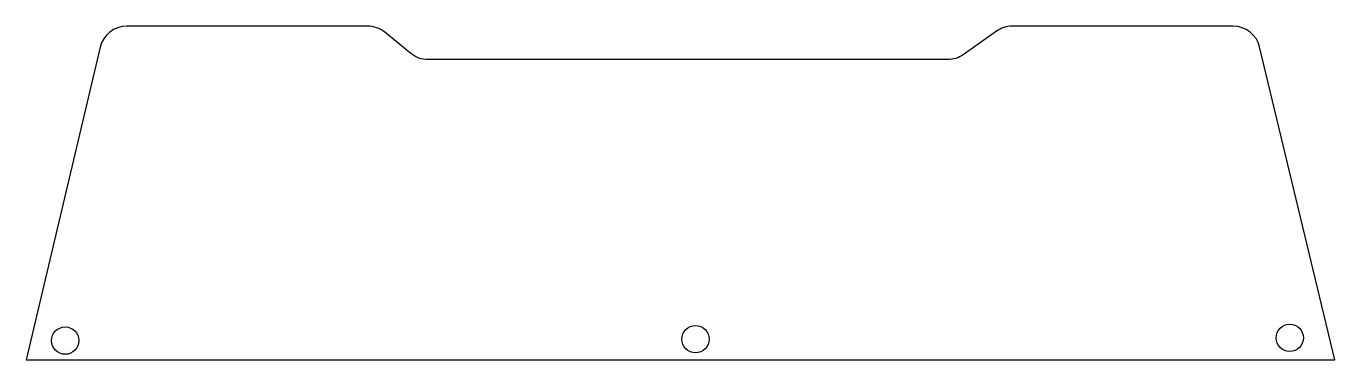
# Model space of a CAD drawing. Header units: millimetres. Extents: x -157 to 35, y -47 to 2.
import ezdxf

# ---------------------------------------------------------------- set-up
doc = ezdxf.new("R2010")
doc.units = ezdxf.units.MM
doc.layers.get('0').update_dxf_attribs({"linetype": 'CONTINUOUS'})

msp = doc.modelspace()

# ---------------------------------------------------------------- linework, layer by layer
msp.add_lwpolyline([(-157.08, -46.85), (35.49, -46.85), (24.42, -0.84, 0.346645), (20.53, 2.22), (-12, 2.22, 0.154832), (-14.3, 1.49), (-19.2, -1.97, -0.154832), (-21.51, -2.7), (-97.95, -2.7, -0.172253), (-100.47, -1.8), (-104.32, 1.33, 0.172253), (-106.84, 2.22), (-142.29, 2.22, 0.347628), (-146.19, -0.86)], format="xyb", close=True)
for centre in [(-151.33, -44.03), (-58.6, -43.81), (28.85, -43.61)]:
    msp.add_circle(centre, 2.01)

doc.saveas('drawing.dxf')
